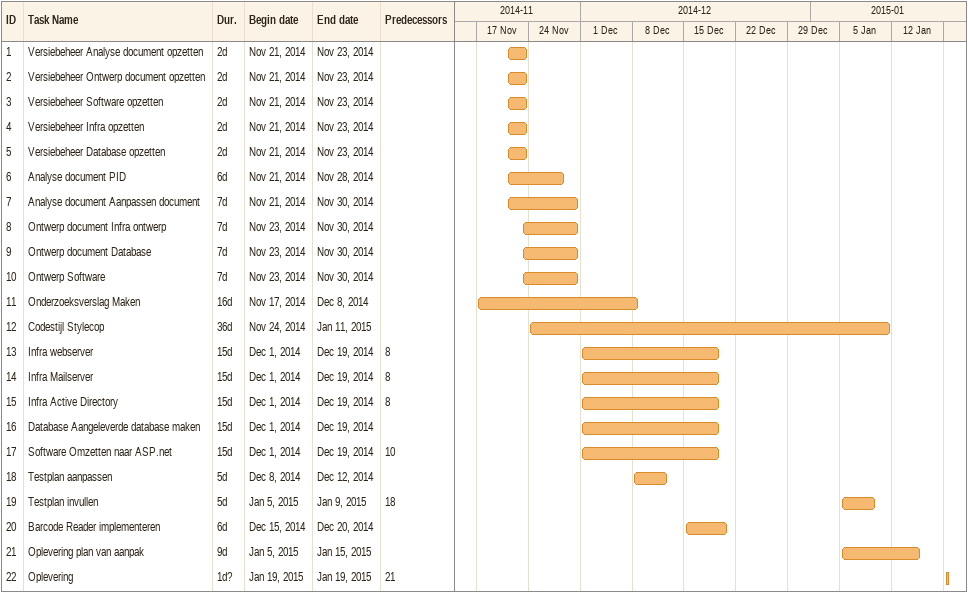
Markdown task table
| ID | Task | Duration | Start | Finish | Predecessors |
|---|---|---|---|---|---|
| 1 | Versiebeheer Analyse document opzetten | 2d | 2014-11-21 | 2014-11-23 |  |
| 2 | Versiebeheer Ontwerp document opzetten | 2d | 2014-11-21 | 2014-11-23 |  |
| 3 | Versiebeheer Software opzetten | 2d | 2014-11-21 | 2014-11-23 |  |
| 4 | Versiebeheer Infra opzetten | 2d | 2014-11-21 | 2014-11-23 |  |
| 5 | Versiebeheer Database opzetten | 2d | 2014-11-21 | 2014-11-23 |  |
| 6 | Analyse document PID | 6d | 2014-11-21 | 2014-11-28 |  |
| 7 | Analyse document Aanpassen document | 7d | 2014-11-21 | 2014-11-30 |  |
| 8 | Ontwerp document Infra ontwerp | 7d | 2014-11-23 | 2014-11-30 |  |
| 9 | Ontwerp document Database | 7d | 2014-11-23 | 2014-11-30 |  |
| 10 | Ontwerp Software | 7d | 2014-11-23 | 2014-11-30 |  |
| 11 | Onderzoeksverslag Maken | 16d | 2014-11-17 | 2014-12-08 |  |
| 12 | Codestijl Stylecop | 36d | 2014-11-24 | 2015-01-11 |  |
| 13 | Infra webserver | 15d | 2014-12-01 | 2014-12-19 | 8 |
| 14 | Infra Mailserver | 15d | 2014-12-01 | 2014-12-19 | 8 |
| 15 | Infra Active Directory | 15d | 2014-12-01 | 2014-12-19 | 8 |
| 16 | Database Aangeleverde database maken | 15d | 2014-12-01 | 2014-12-19 |  |
| 17 | Software Omzetten naar ASP.net | 15d | 2014-12-01 | 2014-12-19 | 10 |
| 18 | Testplan aanpassen | 5d | 2014-12-08 | 2014-12-12 |  |
| 19 | Testplan invullen | 5d | 2015-01-05 | 2015-01-09 | 18 |
| 20 | Barcode Reader implementeren | 6d | 2014-12-15 | 2014-12-20 |  |
| 21 | Oplevering plan van aanpak | 9d | 2015-01-05 | 2015-01-15 |  |
| 22 | Oplevering | 1d? | 2015-01-19 | 2015-01-19 | 21 |
